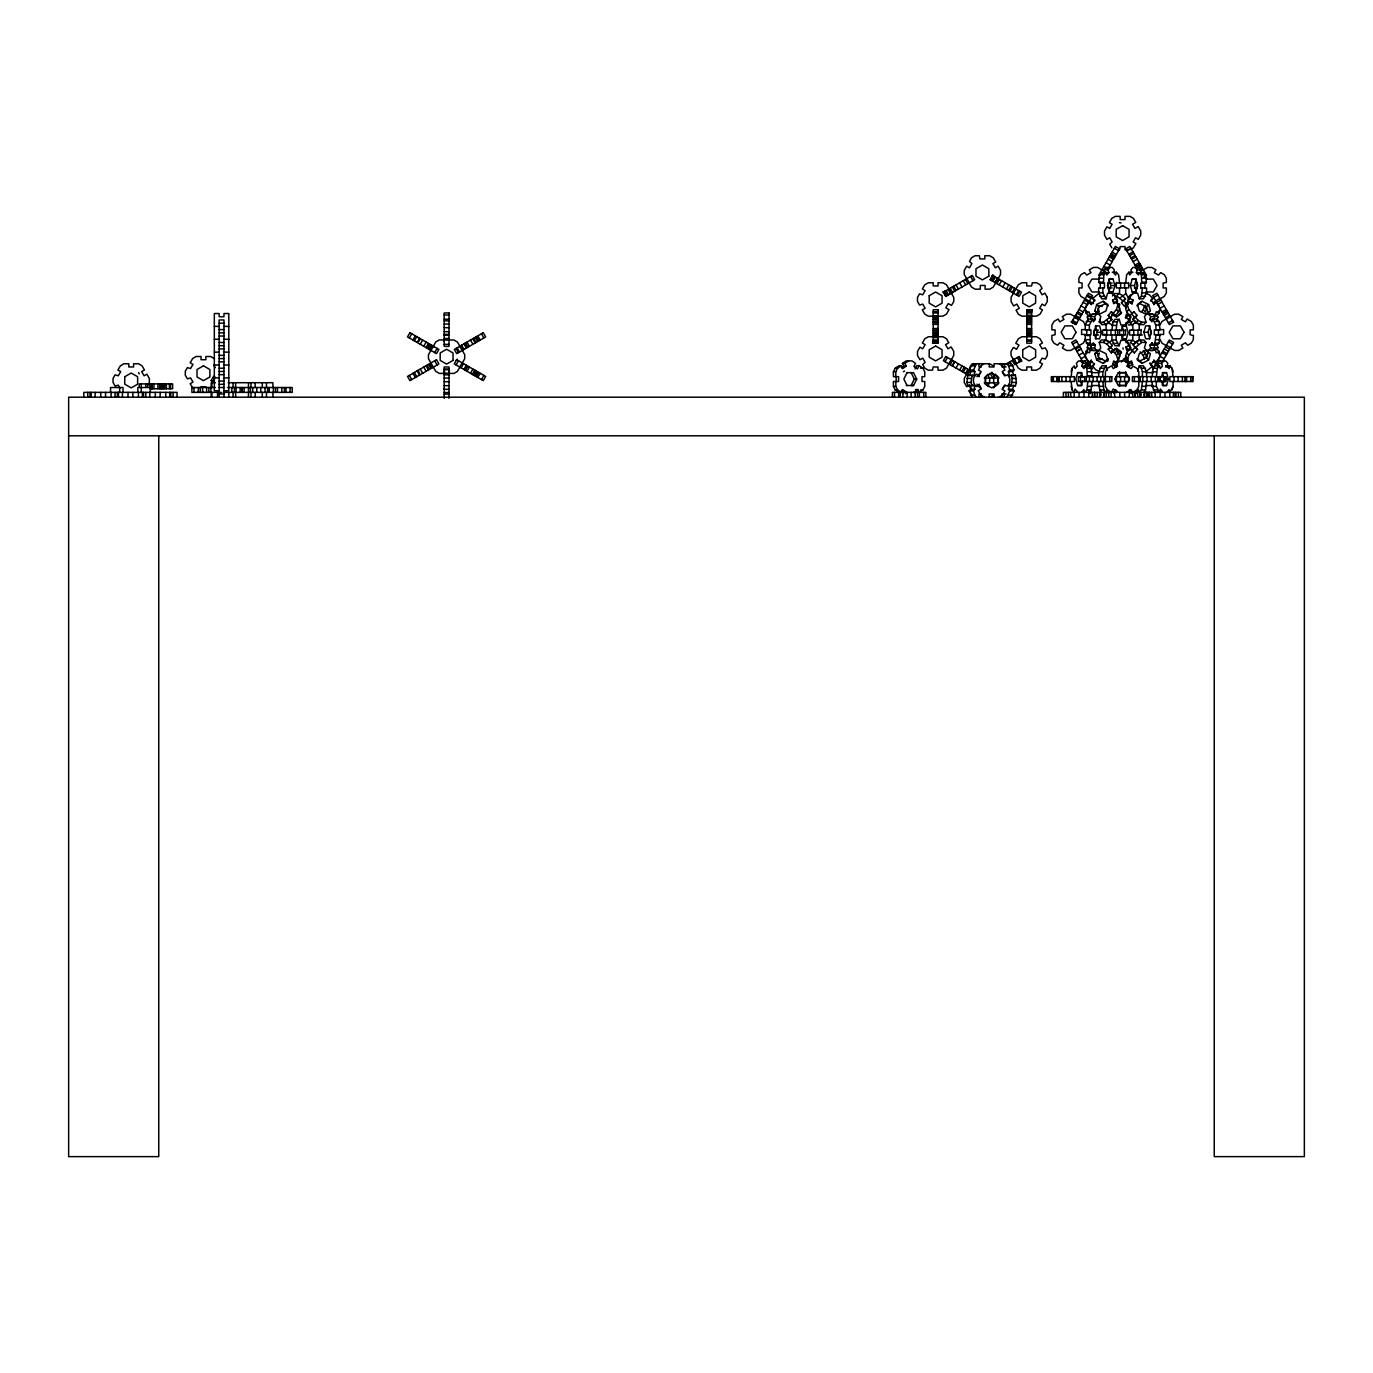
<?xml version="1.0" encoding="UTF-8"?>
<svg xmlns="http://www.w3.org/2000/svg" width="1373" height="1373" viewBox="0 0 1373 1373"><rect width="100%" height="100%" fill="white"/><g stroke="black" fill="none" stroke-linecap="round" stroke-linejoin="round"><path stroke-width="1.5" d="M1116.3 283.902L1116.403 282.306M1131.678 391.992L1131.215 393.673L1131.695 391.992L1129.584 389.572L1128.778 392.369L1129.619 389.572M1100.013 319.394L1099.876 322.192L1103.514 322.192L1109.727 317.317L1108.2 315.378L1111.323 311.757L1115.425 315.567L1118.566 311.946L1119.613 308.324L1116.472 302.283L1113.657 303.673L1112.611 300.052L1115.425 298.662L1117.519 301.082L1114.704 302.472L1112.611 300.052M1071.146 376.631L1072.141 368.29L1074.287 365.819L1075.093 368.599L1077.187 366.179L1076.381 363.399L1078.474 360.979L1084.739 360.979L1086.832 363.399L1086.026 366.179M1111.924 330.172L1112.919 321.814L1115.065 319.343L1119.235 319.343L1120.849 324.938L1125.036 324.938L1129.739 320.698L1130.837 316.871L1127.576 315.258L1125.482 317.678L1128.743 319.291L1130.837 316.871M1116.112 330.172L1117.107 321.814L1119.235 319.343M1152.17 376.631L1153.166 368.29L1155.311 365.819L1159.481 365.819L1160.288 368.599L1162.382 366.179L1161.575 363.399L1163.669 360.979M1156.358 376.631L1157.353 368.29L1159.481 365.819M1086.026 391.992L1081.838 391.992L1083.932 389.572L1084.739 392.369L1086.884 389.898L1087.879 381.505M1088.926 392.369L1091.054 389.898L1092.05 381.505M1127.782 300.876L1129.876 298.456L1133.137 300.069L1131.043 302.489L1127.782 300.876L1128.795 297.375L1133.377 293.238L1137.651 293.238L1139.264 298.816L1141.392 296.345L1142.387 287.952M1139.264 298.816L1143.434 298.816L1146.575 292.827L1146.575 287.952L1140.757 287.952M1169.796 397.192L1169.796 392.369L1173.074 386.379L1173.074 381.505M972.307 397.175L969.338 390.91L973.526 390.91L974.916 389.297L973.714 385.109L967.948 386.088L966.901 382.449L967.948 374.812L973.714 375.79L974.916 371.602L973.526 370.006L969.338 370.006L970.557 365.819L972.359 363.725L983.84 363.725M969.338 370.006L970.728 371.602L969.527 375.79L968.686 374.812M972.135 386.088L971.089 382.449L972.135 374.812M973.526 370.006L976.546 363.725M989.246 382.449L988.079 386.482L986.466 384.629M994.086 378.45L995.322 374.177L996.712 375.79M999.493 363.725L1010.957 363.725L1012.776 365.819L1013.978 370.006L1009.807 370.006L1008.4 371.602L1009.618 375.79L1015.368 374.812L1016.415 382.449L1015.368 386.088L1009.584 385.109L1008.383 389.297L1009.807 390.91L1013.978 390.91L1011.026 397.175M1006.838 397.175L1009.807 390.91M1011.197 386.088L1012.244 378.45L1011.197 374.812M1013.978 390.91L1012.587 389.297L1013.789 385.109L1014.63 386.088M1071.146 371.74L1072.141 368.29M1092.479 319.034L1088.291 319.034L1085.168 325.075L1089.338 325.075L1092.479 319.034L1093.286 321.831L1095.379 319.411L1094.573 316.631L1096.701 314.16L1098.743 314.211L1100.82 316.614L1099.55 321.093L1101.953 324.612L1105.591 324.612L1111.821 319.737L1109.401 316.219M1117.519 301.082L1116.455 297.375L1111.77 293.238L1107.616 293.238L1105.986 298.816L1101.798 298.816L1098.657 292.827L1098.657 287.952L1104.458 287.952L1104.458 283.113L1098.657 282.392L1099.67 274.737L1101.489 272.626L1108.869 272.626L1108.08 269.846L1110.156 267.426M1103.48 283.113L1103.841 274.737L1105.66 272.626L1106.792 275.046L1108.869 272.626M1080.448 377.472L1081.838 372.649L1077.651 372.649L1075.797 379.085L1077.651 385.521L1081.375 385.521L1082.765 380.681M1074.167 392.232L1075.093 389.005L1077.187 391.408M1087.227 376.665L1086.884 368.29L1085.065 366.179L1083.932 368.599L1081.838 366.179L1082.645 363.399L1080.551 360.979M1096.358 312.014L1099.447 314.16L1105.969 310.933L1107.822 304.497L1103.171 301.288L1096.684 304.497L1094.813 310.933L1096.907 313.353L1097.834 310.126M1099.189 371.379L1095.637 369.663L1092.445 365.956L1094.453 364.566L1091.312 360.945L1089.304 362.335L1086.163 358.696L1085.116 355.092L1086.232 351.265L1088.308 348.862L1091.569 350.475M1090.025 349.257L1087.21 347.85L1088.274 344.16M1095.843 325.882L1093.989 332.3L1095.843 338.753M1089.99 334.72L1090.334 343.113L1092.153 345.224L1093.286 342.804L1095.379 345.207L1094.573 348.004L1096.684 350.441L1098.709 350.475L1100.837 348.004L1099.258 342.426L1101.352 340.006L1105.505 340.006L1109.092 341.74L1112.302 345.447L1108.2 349.257L1111.323 352.861L1115.425 349.068L1118.566 352.689L1119.613 356.311L1116.472 362.335L1113.657 360.945L1112.611 364.566L1115.271 366.505L1117.365 364.102L1116.455 367.243M1110.74 285.533L1108.886 291.968L1113.074 291.968L1114.927 285.533L1113.057 279.097L1108.886 279.097L1110.74 285.533L1114.927 285.533M1097.233 332.3L1095.379 338.753L1099.567 338.753L1101.421 332.3L1099.567 325.882L1095.379 325.882L1097.233 332.3L1101.421 332.3M1112.25 272.266L1116.438 272.266L1115.631 275.046L1113.537 272.626L1114.344 269.846L1112.25 267.426L1105.986 267.426L1103.892 269.846L1104.699 272.626M1098.349 356.517L1099.344 353.067M1113.331 313.147L1116.472 309.526L1117.519 305.904M1130.322 285.533L1132.176 279.097L1136.363 279.097L1134.493 285.533L1136.346 291.968L1132.176 291.968L1130.322 285.533L1134.493 285.533M1139.641 324.612L1132.948 319.188L1137.05 315.378L1133.909 311.757L1129.807 315.567L1126.667 311.928L1125.637 308.324L1128.829 302.077L1132.09 303.69L1133.137 300.069M1129.619 295.452L1128.692 298.679L1125.671 292.878L1125.671 287.952M1141.752 283.113L1141.392 274.737L1139.573 272.626L1138.457 275.046L1136.363 272.626L1137.17 269.846L1135.076 267.426M1125.637 308.324L1128.829 302.077M1129.876 298.456L1130.889 294.955M1121.209 330.996L1122.616 326.173L1126.323 326.173L1128.177 332.609L1126.323 339.045L1122.136 339.045L1123.543 334.223M1125.482 317.678L1126.529 314.057L1129.79 315.67L1133.909 311.757M1104.218 393.673L1104.699 391.992M1111.924 335.029L1111.924 339.972L1114.945 345.756L1119.115 345.756L1120.849 340.315L1125.122 340.315L1129.739 344.537L1130.768 348.124L1127.954 349.531L1125.86 347.112L1128.675 345.721L1130.768 348.124M1140.551 272.626L1141.341 269.846L1139.264 267.426L1132.982 267.426L1130.906 269.846L1131.695 272.626L1129.619 275.046L1128.812 272.266L1132.982 272.266M1127.645 323.118L1128.743 319.291M1108.389 393.673L1108.869 391.992L1106.792 389.572L1105.986 392.369L1103.892 389.949L1102.845 381.505M1143.314 309.749L1144.31 306.299L1146.386 308.702L1145.391 312.152L1143.314 309.749L1141.289 312.083M1143.829 332.3L1145.683 325.882L1149.853 325.882L1148 332.3L1149.853 338.753L1145.683 338.753L1143.829 332.3L1148 332.3M1155.259 334.72L1160.082 335.458L1154.281 334.72L1154.281 329.898L1160.082 329.898L1159.035 321.454L1156.941 319.034L1152.754 319.034L1151.964 321.831L1149.87 319.411L1150.677 316.631L1148.532 314.16L1146.489 314.211L1144.413 316.614L1146.009 322.192L1143.915 324.612L1139.693 324.612L1136.158 322.878M1137.668 371.397L1139.281 365.836L1143.452 365.836L1146.575 371.74L1146.575 376.665M1132.622 364.566L1130.528 362.146L1127.714 363.536L1129.807 365.956L1132.622 364.566L1131.575 360.945L1128.76 362.335L1126.684 359.915L1125.62 356.293L1126.684 352.689L1129.996 348.862L1134.407 352.878L1137.548 349.257L1133.12 345.241L1136.158 341.74L1139.641 340.006L1143.915 340.006L1146.009 342.426L1144.395 348.004L1146.541 350.475L1152.736 350.441L1154.847 348.004L1154.041 345.207M1148.532 314.16L1152.719 314.16L1154.847 316.631L1154.041 319.411L1149.87 319.411M1149.407 338.753L1151.26 332.3L1149.407 325.882M1156.958 320.475L1158.023 316.768L1155.208 315.378L1156.255 311.757L1159.069 313.147L1160.116 309.509L1159.069 305.904L1155.757 302.077L1153.423 303.69M1136.878 358.782L1139.985 360.927L1146.472 357.701L1148.343 351.282L1146.936 356.105M1148.566 360.121L1150.42 353.685L1145.769 350.475L1139.281 353.685L1137.41 360.121L1142.061 363.347L1148.566 360.121L1146.472 357.701M1136.844 393.673L1136.363 391.992L1138.457 389.572L1139.264 392.369L1141.341 389.949L1142.387 381.505M1146.541 350.475L1148.566 350.441L1150.677 348.004L1149.836 345.207L1151.964 342.804L1153.08 345.224L1154.899 343.113L1155.894 335.458M1098.657 381.505L1099.704 389.949L1101.798 392.369L1143.434 392.369L1145.528 389.949L1146.575 381.505M1149.87 345.207L1157.267 345.224L1159.087 343.113L1159.91 334.446L1163.635 334.446L1163.635 329.623L1159.91 329.623M1159.018 351.265L1160.116 355.092L1159.069 358.713L1155.946 362.335L1153.921 360.945L1150.797 364.566L1152.325 366.505L1146.112 371.379M1161.455 377.472L1162.862 372.649L1166.569 372.649L1168.423 379.085L1166.569 385.521L1162.382 385.521L1163.789 380.681M1152.17 381.505L1152.17 386.431L1155.191 392.232L1159.361 392.232L1160.305 389.005L1162.382 391.408L1158.211 391.408M1166.072 366.179L1170.259 366.179L1169.127 368.599L1167.05 366.179L1167.839 363.399L1165.763 360.979L1159.481 360.979L1157.405 363.399L1158.194 366.179M1172.079 389.898L1173.074 386.431M1091.072 314.16L1088.257 315.567L1086.163 313.147L1085.116 309.509L1086.163 305.904L1089.476 302.077L1091.81 303.69L1094.95 300.069L1092.616 298.456L1099.138 293.238M1096.907 313.353L1098.778 306.917L1105.265 303.69L1108.371 305.836M1121.312 362.026L1124.453 358.404L1128.863 362.438L1127.714 358.696L1128.76 355.092L1132.073 351.265M1098.657 376.665L1098.657 371.74L1101.781 365.836L1105.969 365.836L1107.273 370.281L1106.775 368.616M1102.845 376.665L1102.845 371.74L1105.969 365.836M907.072 372.649L903.846 379.102L907.072 385.521M915.105 368.908L916.718 365.681L919.138 365.681L922.965 368.221L924.767 371.826L924.767 376.665L921.987 376.665L921.987 381.505L924.767 381.505L924.767 386.431L922.999 389.932L919.344 392.369L919.361 397.192M903.005 393.673L903.846 391.992L906.249 391.992L905.408 393.673M919.138 365.681L917.524 368.908L913.903 366.488L915.516 363.261L912.015 360.927L906.146 360.927L902.456 363.399L903.846 366.179L906.249 366.179L904.858 363.399L902.456 363.399M911.088 372.649L914.315 379.085L911.088 385.538L913.508 385.538L916.735 379.085L913.508 372.649L906.798 372.649M898.834 392.369L895.213 389.949L893.394 386.328L893.394 381.505L898.594 381.505L898.594 376.665L893.394 376.665L893.394 371.74L895.213 368.221L898.8 365.836L901.22 365.836L902.61 368.616L906.249 366.179M895.814 376.665L895.814 371.74L897.616 368.221L901.22 365.836M1073.24 319.394L1072.296 321.093L1076.483 323.496M1085.322 339.543L1083.246 343.164L1070.597 350.475L1066.564 350.441L1062.342 348.004L1063.938 345.207L1059.767 342.804L1057.519 345.224L1053.88 343.113L1051.89 339.663L1051.89 335.458L1055.099 334.72L1055.099 329.898L1051.89 329.898L1051.89 325.075L1053.983 321.454L1058.154 319.034L1059.767 321.831L1063.938 319.411L1062.342 316.631L1066.615 314.16L1070.7 314.211L1074.853 316.614M147.803 385.161L149.348 382.466L149.348 378.467L146.877 374.194L144.096 375.807L141.659 371.602L144.457 369.989L142.054 365.836L138.553 363.742L133.61 363.742L133.61 366.969L128.787 366.969L128.787 363.742L123.965 363.742L120.343 365.836L117.924 370.024L120.704 371.62L118.301 375.807L115.143 374.829L113.032 378.467L113.032 382.466L115.143 386.105L118.301 385.127L119.897 387.907M212.884 381.471L214.497 378.673M409.326 337.93L411.728 333.759M412.947 340.023L415.35 335.853M414.337 340.83L416.74 336.642M417.117 342.443L419.52 338.256M418.765 341.534L420.361 338.736M420.258 344.245L422.678 340.075M423.725 346.253L426.128 342.066M428.445 343.404L426.025 347.575L426.866 348.073L429.286 343.885M427.209 348.261L429.629 344.091M428.427 348.965L430.847 344.777M429.217 349.428L431.637 345.241M429.646 349.669L432.066 345.498M433.456 346.288L428.462 354.629L428.445 358.679L435.739 371.328L439.36 373.405L444.457 373.405L444.457 369.68L449.28 369.68L449.28 373.405L453.948 373.405L457.398 371.414L459.869 367.123M434.692 352.586L437.112 348.399M456.093 364.943L458.513 360.756M459.715 367.037L462.135 362.85M462.306 362.918L464.692 358.765L464.743 354.68L462.289 350.407M461.105 367.844L463.525 363.656M463.885 369.44L466.305 365.252M464.726 369.921L467.146 365.75M465.55 370.401L467.97 366.213M467.043 371.259L469.446 367.072M470.493 373.25L472.913 369.08M472.381 374.348L474.783 370.161M475.212 370.401L472.81 374.589L473.651 375.069L476.053 370.899M473.994 375.275L476.397 371.088M475.195 375.979L477.615 371.791M476.431 376.683L478.834 372.495M477.804 377.506L480.224 373.302M481.477 379.6L483.88 375.413M990.379 279.835L992.799 275.647M945.053 361.683L947.473 357.512M991.838 280.676L994.241 276.488M992.902 281.276L995.322 277.071L993.623 276.127M994.979 282.495L997.399 278.307M995.253 282.649L997.673 278.462M948.76 363.828L951.18 359.64M948.897 363.914L946.443 368.187L942.925 370.178L938.051 370.178L938.051 366.969L933.211 366.969L932.473 370.178L928.285 370.178L924.818 368.187L922.725 364.549L925.145 362.3L922.725 358.13L919.944 359.726L917.524 355.556L917.524 351.368L919.944 347.197L922.725 348.793L925.145 344.623L922.364 343.01L924.818 338.736L928.388 336.745L942.976 336.745L946.443 338.736L948.76 342.769L945.534 344.64L947.954 348.811L951.18 346.957L953.737 351.368L953.737 355.538L951.317 359.726M995.682 282.889L993.211 287.163L989.761 289.171L985.093 289.171L985.093 285.447L980.271 285.447L980.271 289.171L975.173 289.171L971.552 287.094L969.132 282.889M998.12 278.685L1000.505 274.531L1000.557 270.447L998.102 266.173L995.305 267.786L992.902 263.599L995.682 261.986L993.263 257.815L989.641 255.721L984.819 255.721L984.819 258.931L979.996 258.931L979.258 255.721L975.053 255.721L971.603 257.712L969.51 261.351L971.912 263.599L969.51 267.786L966.712 266.173L964.275 270.395L964.258 274.428L966.712 278.719M996.094 283.13L998.497 278.942M950.15 364.634L952.587 360.464M996.935 283.61L999.338 279.44M952.175 365.802L954.595 361.614M952.381 365.922L954.801 361.734M999.166 284.898L1001.569 280.727M956.003 368.015L958.423 363.828M1002.788 286.991L1005.19 282.804M959.624 370.092L962.044 365.922M1006.392 289.085L1008.812 284.898M961.855 371.379L964.258 367.209M1008.606 290.355L1011.043 286.185M963.245 372.186L965.648 368.015M1010.013 291.179L1012.433 286.991M965.476 373.473L967.879 369.303M1012.244 292.449L1014.664 288.279M966.317 373.954L968.72 369.783M966.695 374.228L964.309 378.382L964.258 382.466L966.712 386.74L969.51 385.127L971.123 387.907M969.132 370.024L971.603 365.733L975.053 363.742M967.141 374.434L969.561 370.264M1016.277 294.783L1018.697 290.613M1017.342 295.401L1019.761 291.213M993.692 387.907L995.305 385.127M1098.657 275.424L1115.391 246.453L1119.561 248.873L1108.08 268.782L1103.892 266.362M1086.06 306.917L1075.848 324.612L1071.661 322.192L1088.377 293.238L1092.565 295.641L1086.524 306.093M1119.476 249.817L1120.214 246.591L1125.036 246.591L1125.036 249.817L1128.28 249.817M1089.99 393.673L1090.951 391.992L1088.171 390.378M1118.411 372.649L1114.687 379.085L1118.394 385.521L1125.826 385.521L1129.55 379.085L1125.826 372.649L1118.411 372.649L1125.826 372.649M1152.685 368.977L1169.401 340.006L1173.572 342.426L1162.09 362.335M1144.962 391.992L1144.001 395.149M456.231 360.361L457.209 359.091M992.044 276.127L993.022 274.857M969.492 385.109L968.686 386.088L969.527 385.109L970.728 389.297L969.304 390.91M977.044 386.637L979.189 384.165M976.941 376.734L980.15 373.01M986.603 375.79L988.011 374.177L989.246 378.45M996.867 384.629L995.253 386.482L994.086 382.449M1008.4 371.602L1012.587 371.602L1013.978 370.006M1003.165 387.89L1005.311 385.401M1014.63 374.812L1013.789 375.79L1012.587 371.602M1087.365 317.317L1088.326 316.219M1095.379 319.411L1091.192 319.411L1090.385 316.631L1092.53 314.16L1096.701 314.16M1128.812 272.266L1126.667 274.737L1125.671 283.078M1112.49 295.967L1114.584 293.547L1118.858 293.547L1122.41 295.367L1125.534 298.954L1121.432 302.764L1124.59 306.419L1128.692 302.609L1124.59 306.419M1118.858 293.547L1116.764 295.967L1123.44 301.373M1120.317 297.769L1125.997 293.53M1140.791 287.952L1140.757 283.113L1145.94 283.113L1146.575 278.187L1143.76 272.626L1138.938 273.364M1121.432 302.764L1125.534 298.954M1111.323 311.757L1113.417 314.16L1110.276 317.781L1111.495 318.622M1085.322 329.623L1081.598 329.623L1081.598 334.446L1085.322 334.446L1085.168 339.663L1087.982 345.224L1092.805 344.486M1133.377 293.238L1128.795 297.375M1086.163 351.471L1088.257 349.068L1091.072 350.458M1111.546 314.468L1116.438 316.888L1121.621 312.323M1085.116 355.092L1087.21 352.689M1126.667 311.928L1128.76 309.509L1127.714 305.904M1099.258 342.426L1103.411 342.426L1105.505 340.006M1094.813 353.685L1099.464 350.475L1105.969 353.685L1107.822 360.121L1103.188 363.347L1096.684 360.121L1094.813 353.685L1096.907 351.265L1097.834 354.491M1136.878 305.836L1142.061 301.288L1148.566 304.497L1150.42 310.933L1145.786 314.16L1139.281 310.933L1137.428 304.497L1142.061 301.288M1089.304 362.335L1091.398 359.915M1103.411 342.426L1106.998 344.16L1109.092 341.74L1105.591 340.006M1092.05 376.631L1091.054 368.29L1089.235 366.179L1084.413 366.917M1125.036 324.938L1129.739 320.698M1096.684 360.121L1098.76 357.701L1105.282 360.927L1108.371 358.782M1092.445 365.956L1094.521 363.536M1132.948 319.188L1137.05 315.378M1108.2 349.257L1112.302 345.447M1150.711 301.082L1152.805 298.662L1149.596 294.955L1146.009 293.238M1148.326 313.353L1146.489 306.917L1148.566 304.497M1128.074 324.903L1132.279 324.903L1138.251 320.475L1141.787 322.192L1146.009 322.192M1111.323 352.861L1115.425 349.068M1153.663 304.497L1155.757 302.077M1091.415 376.665L1092.05 375.927L1087.879 375.927M1153.852 304.703L1155.946 302.283L1153.921 303.673L1150.797 300.052L1152.805 298.662M1103.188 363.347L1105.282 360.927M1139.693 324.612L1141.787 322.192M1125.997 342.735L1128.074 340.332L1132.365 340.332L1135.917 342.134L1133.823 344.554L1130.271 342.735L1132.365 340.332M1117.519 358.713L1116.472 355.092L1118.566 352.689M1112.611 364.566L1114.704 362.146L1116.403 362.987L1117.124 363.811L1115.03 366.231M1158.023 311.946L1160.116 309.509M1116.472 362.335L1118.566 359.915L1121.072 351.574L1116.421 348.347L1111.564 350.767M1159.069 313.147L1156.976 315.567L1154.161 314.16M1114.31 365.407L1116.403 362.987M1134.407 352.878L1132.313 350.475L1135.454 346.854L1137.548 349.257M1135.214 347.644L1141.735 342.426L1146.009 342.426M1145.391 353.084L1146.386 356.534L1144.31 358.954L1143.314 355.504L1145.391 353.084L1143.263 350.613M1139.212 397.243L1141.032 395.149L1140.551 391.992L1136.363 391.992M1167.05 391.992L1169.127 389.572L1169.933 392.369M1116.438 316.888L1121.072 313.662L1118.566 304.703L1116.472 302.283M1145.769 314.16L1148.875 312.014M904.858 363.399L908.566 360.927M901.409 367.81L903.846 366.179M919.344 392.369L917.953 389.572L914.332 391.992L915.173 393.673M464.709 343.404L463.885 343.919L466.305 348.09M1018.715 362.335L1020.379 361.339M999.012 397.192L1002.496 395.132L1004.933 390.91L1002.153 389.314L1004.555 385.127L1007.713 386.105L1009.824 382.466L1009.824 378.467L1007.713 374.829L1004.555 375.807L1002.153 371.62L1004.933 370.024L1002.53 365.836L998.909 363.742L994.069 363.742L994.069 366.969L989.246 366.969L989.246 363.742M1126.718 250.675L1130.906 248.273M1128.795 254.28L1132.965 251.86M1129.601 255.67L1133.772 253.25M1130.906 257.918L1135.076 255.515M1131.695 259.308L1135.883 256.905M1133.034 261.625L1137.222 259.205M1135.025 265.075L1139.212 262.672M1135.883 266.568L1140.071 264.148M1136.123 266.963L1140.294 264.543M1136.363 267.392L1140.551 264.972M1141.22 266.156L1137.05 268.576L1125.671 248.873L1129.859 246.453L1146.575 275.424L1143.795 277.037M1139.607 269.777L1142.387 268.164M1140.534 271.391L1147.536 267.426L1151.724 267.426L1155.894 269.846L1154.281 272.626L1158.469 275.046L1160.717 272.626L1164.355 274.737L1166.346 278.187L1166.346 282.392L1163.137 283.113L1163.137 287.952L1166.346 287.952L1166.346 292.827L1164.355 296.345L1160.082 298.816M1004.59 364.875L1019.075 356.517L1021.478 360.687L1014.664 364.634L1012.244 360.447M971.912 389.314L969.132 390.91L971.552 395.098M1072.656 344.16L1076.844 341.74M1153.68 297.375L1157.851 294.955M1155.688 300.876L1159.876 298.456M989.761 397.192L993.211 395.201M1153.097 302.832L1155.894 301.219M1075.591 349.257L1079.779 346.837M1156.632 302.489L1160.803 300.052M1076.758 351.265L1080.946 348.862M1157.782 304.497L1161.97 302.077M1076.878 351.471L1081.066 349.068M1078.972 355.092L1083.16 352.689M1159.996 308.324L1164.167 305.904M1081.066 358.696L1085.254 356.311M1162.073 311.928L1166.261 309.526M1162.897 313.353L1167.084 310.933M1163.377 314.16L1167.548 311.757M1084.55 361.528L1087.33 359.915M1164.167 315.567L1168.354 313.147M1085.837 363.759L1088.617 362.146M1165.454 317.781L1169.642 315.378M1084.927 365.407L1089.098 362.987M1089.338 363.399L1092.187 361.751M1166.175 319.034L1161.901 321.505L1159.91 324.955L1155.894 325.075L1152.754 319.034M1170.397 316.614L1174.55 314.211L1178.618 314.16L1182.908 316.631L1181.295 319.411L1185.465 321.831L1187.079 319.034L1191.266 321.454L1193.36 325.075L1193.36 329.898L1190.134 329.898L1190.134 334.72L1193.36 335.458L1193.36 339.663L1191.352 343.113L1187.714 345.224L1185.465 342.804L1181.295 345.207L1182.908 348.004L1178.686 350.441L1174.636 350.475L1170.362 348.004M1166.261 319.188L1170.448 316.768M1089.578 363.811L1085.562 366.505L1089.75 364.102M1168.406 322.878L1172.576 320.475M1173.606 322.174L1169.401 324.612L1152.685 295.641L1156.855 293.238L1173.572 322.192M1137.548 376.665L1138.835 375.927L1138.835 371.74L1136.844 368.29L1133.206 366.179L1130.957 368.599L1126.77 366.179L1128.383 363.399L1124.195 360.979L1120.025 360.979L1115.837 363.399L1117.45 366.179L1113.263 368.599L1111.667 365.819L1107.393 368.29L1105.385 371.843L1105.385 386.431L1107.393 389.898L1111.426 392.232L1113.28 389.005L1117.468 391.408M1126.77 391.992L1130.957 389.572L1132.571 392.369L1136.844 389.898L1138.835 386.379L1138.663 376.665M1129.91 249.817L1133.429 247.827L1135.9 243.536L1133.12 241.94L1135.522 237.752L1138.32 239.365L1140.74 235.161L1140.723 231.007L1138.183 226.579L1134.956 228.45L1132.536 224.262L1135.763 222.409L1133.429 218.358L1129.979 216.368L1125.036 216.368L1125.036 219.594L1120.179 219.594L1120.179 216.368L1115.391 216.368L1111.821 218.358L1109.35 222.649L1112.13 224.245L1109.727 228.433L1106.93 226.82L1104.527 231.007L1104.527 235.178L1106.93 239.365L1109.727 237.752L1112.13 241.94L1109.727 244.188L1111.821 247.827M1086.163 313.147L1088.978 311.757L1090.025 315.378L1087.21 316.768L1088.274 320.475M1125.053 303.982L1129.928 301.579L1132.021 303.999M1125.997 322.501L1130.185 322.501L1133.823 320.681L1135.917 323.101M1108.835 342.117L1112.49 340.315M1100.545 359.675L1102.244 358.834M1115.271 352.38L1118.514 350.767L1121.621 352.912M1129.739 349.36L1126.907 350.75L1125.86 347.112M1154.71 349.257L1157.971 347.644L1156.958 344.16M1158.023 347.85L1155.208 349.257L1156.255 352.861L1159.069 351.471L1156.924 348.862L1153.663 350.475M1105.54 324.612L1109.092 322.878L1106.998 320.475M903.383 371.688L904.653 371.07M1139.744 340.006L1136.158 341.74L1138.251 344.16M1099.773 381.54L1100.734 381.505L1100.734 376.665M1185.929 381.505L1184.968 381.54L1184.968 376.665M1152.719 314.16L1146.489 314.211M1162.622 381.54L1164.561 381.505M1150.711 350.475L1152.736 350.441M1113.074 291.968L1109.35 291.968L1107.496 285.533L1109.35 279.097L1113.057 279.097M1103.892 269.846L1108.08 269.846M1137.17 269.846L1141.341 269.846M1136.363 272.626L1143.76 272.626M1101.644 272.815L1105.814 272.815M1139.418 272.815L1143.606 272.815M1106.295 273.364L1101.489 272.626M1099.67 274.737L1103.841 274.737M1141.392 274.737L1145.58 274.737M1098.657 278.187L1102.845 278.187M1142.387 278.187L1146.575 278.187M1145.923 279.097L1153.337 279.097L1157.061 285.533L1153.337 291.968L1145.906 291.968M1099.327 279.097L1091.895 279.097L1088.171 285.533L1091.895 291.968L1099.327 291.968M1098.657 282.392L1102.845 282.392M1142.387 282.392L1146.575 282.392M1098.829 282.563L1103 282.563M1142.233 282.563L1146.421 282.563M1112.147 283.078L1107.994 283.078L1107.994 287.918L1112.147 287.918M1137.016 283.078L1137.256 287.918L1134.304 287.918M1098.657 292.827L1102.845 292.827L1105.986 298.816M1142.387 292.827L1146.575 292.827M1099.67 296.345L1103.841 296.345M1141.392 296.345L1145.58 296.345M1026.764 310.058L1031.604 310.058M1026.764 311.019L1031.604 311.019L1031.638 312.958L1026.764 312.958M933.211 311.722L938.051 311.722M1026.764 311.722L1031.604 311.722M933.211 312.958L938.051 312.958M1098.743 314.211L1092.53 314.16M444.183 315.035L449.005 315.035M1026.764 315.361L1031.604 315.361M933.211 315.773L938.051 315.773M1026.764 315.687L1031.604 315.687M1026.764 316.648L1031.604 316.648M1090.385 316.631L1094.573 316.631M1150.677 316.631L1154.847 316.631M933.211 317.609L938.051 317.626M1026.764 317.609L1031.604 317.609M933.211 319.017L938.051 319.017M1026.764 319.017L1031.604 319.017M444.183 319.223L449.005 319.223M933.211 319.943L938.051 320.184M1026.764 320.184L1031.604 320.184M444.183 320.836L449.005 320.836M1086.215 321.454L1090.385 321.454M1154.847 321.454L1159.035 321.454M933.211 321.814L938.051 321.797M1026.764 321.797L1031.604 321.797M1112.919 321.814L1117.107 321.814M933.211 322.741L938.051 322.741M1026.764 322.741L1031.604 322.741M219.148 323.17L223.971 323.17M444.183 324.045L449.005 324.045M933.211 324.371L938.051 324.371M1026.764 324.371L1031.604 324.371M1111.924 325.367L1116.112 325.367M1126.323 326.173L1122.136 326.173L1123.543 330.996M214.325 326.396L219.148 326.396M223.971 326.396L228.81 326.396M444.183 327.684L449.005 327.684M933.211 328.542L938.051 328.525M1026.764 328.542L1031.604 328.542M219.148 329.606L223.971 329.606M1104.201 329.623L1106.072 329.623L1106.072 324.955M933.211 330.172L938.051 330.172M1026.764 330.172L1031.604 330.172M1098.434 330.189L1094.144 330.189L1094.144 335.012M1140.929 330.189L1129.619 330.189L1129.619 335.012L1142.387 335.012M1131.215 330.207L1132.828 329.469L1132.828 325.264M933.211 331.116L938.051 331.116M1026.764 331.099L1031.604 331.116M444.183 331.665L449.005 331.665M933.211 332.729L938.051 332.729M1026.764 332.729L1031.604 332.729M219.148 332.832L223.971 332.832M1026.764 332.97L1031.604 332.97M933.211 333.896L938.051 333.896M1026.764 333.879L1031.604 333.879M449.005 334.326L444.183 334.326L444.183 335.304L449.005 335.304M1104.201 334.446L1106.072 334.446L1106.072 339.543M1098.434 335.012L1093.44 335.012L1095.379 335.046M933.211 335.304L938.051 335.304M1026.764 335.287L1031.604 335.304M1085.322 335.269L1089.51 335.269M1155.74 335.269L1159.91 335.269M1089.338 335.458L1085.168 335.458L1090.951 334.72L1090.951 329.898L1085.168 329.898L1085.322 324.955L1083.331 321.505L1079.058 319.034M219.148 336.042L223.971 336.042M933.211 336.265L938.051 336.265M933.211 337.226L938.051 337.226M933.211 337.552L938.051 337.552M444.183 338.513L449.005 338.513M214.325 339.268L219.148 339.268M223.971 339.268L228.81 339.268M1085.168 339.663L1089.338 339.663M1155.894 339.663L1160.082 339.663L1161.987 343.164L1166.175 345.584M444.148 340.126L453.828 339.955L457.449 342.049L459.869 346.236M938.051 339.955L933.177 339.955L933.211 341.894L938.051 341.894M1026.764 339.955L1031.604 339.955M1111.924 339.972L1116.112 339.972L1119.115 345.756M933.211 341.173L938.051 341.173M1026.764 341.173L1031.604 341.173M219.148 342.478L223.971 342.478M933.211 342.855L938.051 342.855M1086.163 343.113L1090.334 343.113M1154.899 343.113L1159.087 343.113M1112.919 343.422L1117.107 343.422M444.183 344.348L449.005 344.348M1088.137 345.035L1092.324 345.035M1152.925 345.035L1157.096 345.035M1087.982 345.224L1095.379 345.207M219.148 345.704L223.971 345.704M1094.573 348.004L1090.385 348.004L1091.157 345.207L1090.385 348.004L1092.496 350.441L1094.521 350.475M1150.677 348.004L1154.847 348.004M219.148 348.914L223.971 348.914M1092.496 350.441L1098.709 350.475M214.325 352.14L219.148 352.14M223.971 352.14L228.81 352.14M219.148 355.35L223.971 355.35M219.148 358.576L223.971 358.576M1106.037 360.927L1108.028 360.927M219.148 361.786L223.971 361.786M1082.645 363.399L1086.832 363.399M1157.405 363.399L1161.575 363.399M214.325 365.012L219.148 365.012M223.971 365.012L228.81 365.012M970.557 365.819L974.727 365.819M1006.787 363.725L1008.589 365.819L1012.776 365.819M1165.763 365.819L1169.933 365.819L1172.079 368.29L1173.074 376.631M1081.838 366.179L1089.235 366.179M1084.893 366.368L1089.081 366.368M1165.917 366.368L1170.105 366.368M981.369 366.951L978.949 366.951L978.949 363.725M1006.134 366.951L1001.964 366.951L1001.964 363.725M1165.437 366.917L1169.624 366.917M219.148 368.221L223.971 368.221M895.213 368.221L897.616 368.221M920.545 368.221L922.965 368.221M1099.704 368.221L1103.892 368.221M1139.281 365.836L1141.341 368.221L1145.528 368.221M1086.884 368.29L1091.054 368.29M1153.166 368.29L1157.353 368.29M444.183 369.045L449.005 369.045M219.148 371.448L223.971 371.448M970.728 371.602L974.916 371.602M893.394 371.74L895.814 371.74M1087.879 371.74L1092.05 371.74M1098.657 371.74L1102.845 371.74M1141.341 368.221L1142.387 371.74L1146.575 371.74M1152.17 371.843L1156.358 371.843M1091.895 372.649L1099.327 372.649M1145.923 372.649L1153.337 372.649M1166.569 372.649L1162.382 372.649L1163.789 377.472M444.183 373.233L449.005 373.233M219.148 374.657L223.971 374.657M444.183 374.846L449.005 374.846M1087.708 376.116L1091.895 376.116M214.325 377.884L219.148 377.884M223.971 377.884L228.81 377.884M444.183 378.056L449.005 378.056M984.235 378.038L999.098 378.038M966.901 378.45L971.089 378.45M1012.244 378.45L1016.415 378.45M914.315 379.085L916.735 379.085M1164.253 379.085L1168.423 379.085M219.148 381.093L223.971 381.093M444.183 381.694L449.005 381.694M966.901 382.449L971.089 382.449M1012.244 382.449L1016.415 382.449M215.424 382.707L211.202 382.707L211.202 387.529M228.158 382.707L272.918 382.707L272.918 387.529M984.235 382.861L999.098 382.861M219.148 384.32L223.971 384.32M444.183 385.676L449.005 385.676M1077.651 385.521L1081.838 385.521L1080.448 380.699M1118.394 385.521L1125.826 385.521M1145.923 385.538L1153.354 385.521M893.394 386.328L895.814 386.328L897.616 389.949L901.237 392.369L902.627 389.572L906.249 391.992M1087.879 386.379L1092.05 386.379M1098.657 386.328L1102.845 386.328M1142.387 386.328L1146.575 386.328M1152.17 386.431L1156.358 386.431L1159.361 392.232M201.042 386.74L205.881 386.74M215.338 387.529L191.877 387.529L191.877 392.369L221.379 392.369M219.148 387.529L223.971 387.529M227.558 387.529L292.209 387.529L292.209 392.369L223.233 392.369M149.897 388.731L172.638 388.731L172.638 383.891L139.205 383.891L139.205 387.117M449.005 389.314L444.183 389.314L444.148 388.353M970.728 389.297L974.916 389.297M1008.4 389.297L1012.587 389.297M917.953 389.572L915.534 389.572L916.924 392.369M895.213 389.949L897.616 389.949M920.579 389.932L922.999 389.932M1086.884 389.898L1091.054 389.898M1099.704 389.949L1103.892 389.949M1141.341 389.949L1145.528 389.949M1153.166 389.898L1157.353 389.898M219.148 390.756L214.325 390.756L214.325 313.525L219.148 313.525L219.148 316.734L223.971 316.734L223.971 313.525L228.81 313.525L228.81 390.756L223.971 390.756M444.183 392.524L449.005 392.524M219.148 393.965L223.971 393.965M1006.134 393.948L1001.964 393.948L1001.964 397.175M444.148 394.137L449.005 394.137M970.557 395.115L974.744 395.115L976.478 397.175M1008.589 395.115L1012.759 395.115M68.65 435.807L1304.35 435.807M1132.176 279.097L1135.883 279.097L1137.754 285.533L1135.883 291.968L1132.176 291.968M1126.323 339.045L1122.599 339.045L1121.209 334.223M1077.651 372.649L1081.375 372.649L1082.765 377.472M1166.569 385.521L1162.845 385.521L1161.455 380.699M906.266 385.521L913.508 385.538M1091.895 385.521L1099.327 385.538M1120.437 335.012L1122.376 335.046M1149.647 397.226L1147.965 397.192L1147.965 392.369M986.037 382.861L987.015 382.895M913.817 392.318L914.778 392.369M150.292 388.731L151.27 388.765L151.27 383.891M202.964 392.369L203.942 392.403M1119.407 222.701L1121.003 222.907M1030.814 309.646L1032.41 309.852M932.404 343.061L934 343.267M1139.968 303.69L1146.489 306.917M1102.244 306.419L1099.258 305.578L1098.349 308.719L1099.344 312.169M1125.053 361.236L1129.945 363.656M1087.279 347.644L1090.522 349.257L1089.493 352.878L1086.232 351.265M1108.852 323.153L1112.387 324.938M993.263 365.819L989.641 363.742L984.304 363.742L980.803 365.836L978.4 369.989L981.197 371.602L978.76 375.807L975.98 374.194L973.508 378.467L973.508 382.466L975.843 386.5L979.069 384.629L981.472 388.816L978.245 390.687L980.803 395.098L984.407 397.192M1114.344 248.273L1118.514 250.675M1112.13 252.1L1116.318 254.503M1111.203 253.713L1115.374 256.116M1110.74 254.503L1114.927 256.923M1110.036 255.721L1114.224 258.124M1109.35 256.905L1113.537 259.308M1108.028 259.205L1112.199 261.625M1106.037 262.672L1110.208 265.075M1105.969 272.438L1097.696 267.426L1093.526 267.426L1089.338 269.846L1090.951 272.626L1086.764 275.046L1084.516 272.626L1080.894 274.737L1078.886 278.187L1078.886 282.392L1082.113 283.113L1082.113 287.952L1078.886 287.952L1078.886 292.827L1080.894 296.345L1093.543 303.639M1087.382 294.955L1091.569 297.375M1168.406 341.74L1172.576 344.16M1086.764 296.019L1090.951 298.439M1166.381 345.241L1170.568 347.644M1084.447 300.052L1088.617 302.472M1165.454 346.854L1169.624 349.257M1164.287 348.862L1168.474 351.265M1083.16 302.283L1087.33 304.703M1162.897 351.265L1167.067 353.685M1081.066 305.904L1085.254 308.324M1162.09 352.689L1166.261 355.092M1078.972 309.526L1083.16 311.946M1159.996 356.293L1164.184 358.696M1077.685 311.757L1081.873 314.16M1076.878 313.147L1081.066 315.567M1157.902 359.915L1160.683 361.528M1075.591 315.378L1079.779 317.781M1075.11 316.219L1079.298 318.622M1153.045 361.751L1155.894 363.399M1155.809 363.536L1158.606 365.149M1074.63 317.043L1078.818 319.463M1074.475 317.317L1078.663 319.737M1072.656 320.475L1076.844 322.878M1071.815 321.917L1076.003 324.337M215.304 377.283L213.57 376.288L211.15 380.493L213.931 382.106L211.167 380.458M1116.455 297.375L1111.77 293.238M901.426 390.378L903.846 391.992M1113.417 314.16L1115.425 315.567M1091.312 303.673L1089.304 302.283L1091.398 304.703M1094.813 310.933L1099.464 314.16M1129.996 348.862L1132.313 350.475M1124.453 358.404L1126.77 360.018M1071.009 321.694L1072.296 322.672M1156.907 316.219L1157.868 317.317M1116.438 272.266L1118.566 274.737L1119.561 283.078M1123.509 300.344L1126.667 303.999M1128.76 309.509L1131.901 313.147M1135.042 316.768L1138.251 320.475M1131.815 314.16L1134.956 317.781M1157.267 345.224L1152.445 344.486L1151.964 342.804M1126.546 315.721L1127.593 316.923M1158.023 352.689L1160.116 355.092M1130.185 322.501L1132.279 324.903M1116.472 309.526L1118.566 311.946M1139.641 340.006L1141.735 342.426M1103.171 301.288L1105.265 303.69M1153.852 359.915L1155.946 362.335M1140.105 351.797L1143.314 355.504M1151.998 365.407L1149.922 362.987L1152.325 366.505M1108.2 315.378L1111.735 319.463M1150.145 363.811L1152.239 366.231M1109.727 317.317L1111.821 319.737M1092.616 298.456L1094.71 300.876M1096.684 304.497L1098.778 306.917M1125.122 340.315L1127.216 342.718M1089.476 302.077L1091.569 304.497M1139.985 360.927L1142.061 363.347M1103.514 322.192L1105.591 324.612M1126.684 352.689L1128.76 355.092M1099.79 321.917L1101.953 324.612M1085.116 309.509L1087.21 311.946M1125.62 356.293L1127.714 358.696M1116.421 348.347L1118.514 350.767M1110.276 346.837L1113.417 350.458M1106.998 344.16L1110.208 347.85M1113.331 351.471L1116.472 355.092M1071.146 381.505L1072.141 389.898L1074.287 392.369M1009.618 385.109L1010.459 386.088M977.044 374.263L979.189 376.734M976.941 384.165L980.168 387.89M1003.165 373.01L1005.311 375.498M1118.978 303.536L1119.887 304.823M1098.915 321.694L1099.55 322.672M1154.281 391.992L1155.259 393.673M1086.06 357.701L1075.848 340.006L1071.661 342.426L1083.16 362.335M1086.524 358.525L1092.565 368.977M1100.271 391.992L1101.249 395.149M1018.8 356.671L1021.203 360.859M970.574 276.488L972.976 280.676M1017.342 357.512L1019.761 361.683M1014.201 359.331L1016.604 363.502M1013.909 359.486L1016.329 363.673M966.867 278.633L969.269 282.804M1013.497 359.726L1011.026 355.453L1011.026 351.471L1013.36 347.42L1016.586 349.291L1018.989 345.104L1015.78 343.25L1018.32 338.822L1021.924 336.745L1036.529 336.745L1040.013 338.788L1042.45 343.01L1039.67 344.623L1042.09 348.793L1045.248 347.832L1047.342 351.471L1047.342 355.453L1045.248 359.091L1042.09 358.13L1039.67 362.3L1042.45 363.914L1040.048 368.084L1036.426 370.178L1031.604 370.178L1031.604 366.969L1026.764 366.969L1026.764 370.178L1021.838 370.178L1018.32 368.084L1015.934 363.948M1013.085 359.966L1015.505 364.154M965.476 279.44L967.862 283.627M963.245 280.727L965.648 284.898M1010.013 361.734L1012.433 365.922M959.624 282.804L962.044 286.991M956.003 284.898L958.423 289.085M953.772 286.185L956.192 290.372M952.381 286.991L954.801 291.179M950.15 288.279L952.57 292.449M949.309 288.759L951.729 292.947M948.88 288.965L946.495 284.812L942.976 282.735L938.051 282.735L938.051 285.944L933.211 285.944L933.211 282.735L928.388 282.735L924.767 284.812L922.364 288.999L925.145 290.613L922.725 294.783L919.567 293.822L917.473 297.46L917.473 301.442L919.567 305.081L922.725 304.102L925.145 308.29L922.364 309.903L924.801 314.125L928.285 316.168L942.891 316.168L946.495 314.074L949.035 309.663L945.825 307.792L948.228 303.622L951.455 305.475L953.789 301.442L953.789 297.46L951.317 293.17M948.486 289.24L950.905 293.427M948.211 289.394L950.614 293.582M948.537 294.783L946.1 290.578L944.435 291.574L946.855 295.761M945.053 291.213L947.473 295.401M991.838 372.237L994.241 376.425L992.525 377.421L990.105 373.233M943.611 292.054L946.014 296.242M481.442 333.793L483.845 337.964M477.821 335.87L480.224 340.058M476.431 336.677L478.868 340.847M475.212 337.38L477.615 341.568M473.651 338.29L476.053 342.461M472.81 338.771L475.212 342.958M470.493 340.109L472.913 344.28M467.043 342.1L469.446 346.271M465.55 342.958L467.97 347.129M465.533 344.829L467.146 347.609M461.534 345.275L463.954 349.463M461.105 345.515L463.525 349.703M459.698 346.288L462.135 350.51M457.089 347.832L459.492 352.037M456.059 348.433L458.479 352.621M444.183 341.242L443.445 339.955L439.24 339.955L435.79 341.946L433.696 345.584L434.434 346.871M434.657 360.79L437.077 364.978M429.646 363.691L432.066 367.861M428.427 364.394L430.847 368.565M426.866 365.287L429.286 369.474M426.025 365.784L428.445 369.955M423.725 367.106L426.128 371.294M420.258 369.097L422.678 373.284M419.572 373.216L417.958 370.435L417.117 370.916L419.52 375.104M414.337 372.529L416.74 376.7M412.93 373.302L415.35 377.506M409.326 375.43L411.694 379.617M214.463 358.834L210.721 356.517L205.881 356.517L205.881 359.726L201.042 359.726L201.042 356.517L196.116 356.517L192.632 358.559L190.195 362.781L192.975 364.394L190.555 368.565L187.415 367.604L185.304 371.242L185.304 375.224L187.415 378.862L190.555 377.901L192.975 382.072L190.195 383.685L192.598 387.873M213.656 364.892L215.252 367.672M1021.169 359.966L1021.787 361.442M943.028 291.454L943.646 292.947M138.587 372.478L139.205 373.954M1145.322 304.995L1146.386 308.702M1114.361 294.955L1115.425 298.662M1127.645 342.117L1128.675 345.721M1127.714 363.536L1128.795 367.243M1116.438 392.369L1115.631 389.572L1113.537 391.992L1114.018 393.673M1096.907 351.265L1099.258 359.675M1008.589 365.819L1009.807 370.006M973.526 390.91L974.744 395.115M1071.146 386.379L1072.141 389.898M1172.079 368.29L1173.074 371.843M1122.977 347.884L1123.148 349.154M1214.247 435.807L1214.247 1156.632L1304.35 1156.632L1304.35 397.192L68.65 397.192L68.65 1156.632L158.753 1156.632L158.753 435.807M1192.519 376.665L1192.519 381.505M1190.751 376.665L1190.751 381.505M1186.581 376.665L1186.581 381.505M1182.393 376.665L1182.393 381.54M1180.694 397.192L1180.814 392.369L1144.395 392.369L1144.395 397.192M1178.12 376.665L1178.12 381.505M1178.377 392.369L1178.377 397.192M1175.957 392.369L1175.957 397.192M1175.151 392.369L1175.151 397.192M1174.035 376.665L1174.035 381.505M1173.4 392.369L1173.4 397.192M1165.523 376.665L1165.523 381.505M1164.956 392.369L1164.956 397.192M1163.841 376.665L1163.841 381.505M1160.202 376.665L1160.202 381.505M1160.134 392.369L1160.134 397.192M1159.893 376.665L1159.893 381.505M1158.932 376.665L1158.932 381.505M1158.469 329.898L1158.469 334.72M1157.954 376.665L1157.954 381.505M1156.358 381.505L1156.358 386.431M1155.894 325.075L1155.894 329.898M1155.397 376.665L1155.397 381.505M1155.191 392.369L1155.191 397.192M1151.707 392.369L1151.707 397.192M1151.209 376.665L1151.209 381.505M1150.608 330.189L1150.608 335.012M1149.647 392.369L1149.647 397.192M1149.27 392.369L1149.27 397.226M1147.021 376.665L1147.021 381.505M1146.85 392.369L1146.85 397.192M1146.489 392.369L1146.489 397.192M1144.962 283.113L1144.996 287.952M1142.851 376.665L1142.851 381.505M1142.387 371.74L1142.387 376.665M1140.397 392.369L1140.431 397.192M1140.276 376.665L1140.276 381.505M1139.178 324.955L1139.178 329.623L1141.032 329.623L1141.032 334.446L1139.178 334.446L1139.178 339.543M1137.977 330.189L1137.977 335.012M1137.651 392.369L1137.651 397.192M1135.231 392.369L1135.231 397.192M1134.87 392.369L1134.87 397.192M1134.39 376.665L1134.39 381.505M1133.806 330.189L1133.806 335.012M1132.828 335.029L1132.828 339.903M1132.759 392.369L1132.759 397.192M1129.293 392.369L1129.293 397.192M1125.671 371.826L1125.671 376.665M1125.671 381.505L1125.671 386.431M1124.607 283.078L1124.607 287.918M1124.607 376.7L1124.607 381.54M1124.641 392.369L1124.641 397.192M1123.612 330.189L1123.612 335.012M1120.625 283.078L1120.625 287.918M1120.625 376.7L1120.625 381.54M1119.819 392.369L1119.819 397.192M1119.561 287.952L1119.561 292.878M1119.561 330.189L1119.561 335.012M1119.561 371.826L1119.561 376.665M1119.561 381.505L1119.561 386.431M1117.708 330.189L1117.708 335.012M1116.112 335.029L1116.112 339.972M1115.391 330.189L1115.391 335.012M1114.704 392.369L1114.704 397.192M1110.963 330.189L1110.963 335.012M1111.1 392.369L1111.1 397.192M1109.779 376.665L1109.779 381.505M1108.68 392.369L1108.68 397.192M1106.81 330.189L1106.81 335.012M1106.26 392.369L1106.26 397.192M1104.115 392.369L1104.184 397.192M1103.943 376.665L1103.943 381.505M1103.789 392.369L1103.823 397.192M1102.845 287.952L1102.845 292.827M1100.236 283.113L1100.271 287.952M1099.842 392.369L1099.842 397.192M1099.619 397.192L1099.619 392.369L1063.406 392.369L1063.423 397.192M1097.199 392.369L1097.199 397.192M1097.096 376.665L1097.096 381.505M1094.796 392.369L1094.796 397.192M1094.418 392.369L1094.418 397.192M1093.114 376.665L1093.114 381.505M1092.324 392.369L1092.324 397.192M1089.476 376.665L1089.476 381.505M1089.338 325.075L1089.338 329.898M1088.755 392.369L1088.755 397.192M1086.764 329.898L1086.764 334.72M1086.266 376.665L1086.266 381.505M1084.653 376.665L1084.653 381.505M1083.966 392.369L1083.966 397.192M1080.482 376.665L1080.482 381.505M1079.109 392.369L1079.109 397.192M1074.167 392.369L1074.167 397.192M1070.717 392.369L1070.717 397.192M1070.099 376.665L1070.099 381.505M1068.383 392.369L1068.383 397.192M1066.049 376.665L1066.049 381.505M1065.963 392.369L1065.963 397.192M1061.827 376.665L1061.827 381.54M1059.252 376.665L1059.252 381.505L1058.291 381.505L1058.291 376.665M1057.33 376.665L1057.33 381.505M1057.004 376.665L1057.004 381.505M1053.366 376.665L1053.366 381.505M1051.701 376.665L1051.701 381.505M1004.367 363.725L1004.367 366.951M1004.367 393.948L1004.367 397.175M997.948 378.038L997.948 382.861M994.069 397.192L994.069 393.965L989.246 393.965L989.246 397.192M993.657 378.038L993.657 382.861M989.676 378.038L989.676 382.861M985.642 378.038L985.642 382.861M981.369 397.175L981.369 393.948L978.949 393.948L978.949 397.175M925.865 397.192L925.865 392.369L892.433 392.369L892.433 397.192M923.789 392.369L923.789 397.192M917.507 392.369L917.507 397.192M915.173 392.369L915.173 397.192M911.14 392.369L911.14 397.192M907.158 392.369L907.158 397.192M902.885 392.369L902.885 397.192M900.276 392.369L900.276 397.192M898.663 392.369L898.663 397.192M896.191 376.665L896.191 381.505M895.814 381.505L895.814 386.328M894.527 392.369L894.527 397.192M449.005 398.359L449.005 366.969L444.183 366.969L444.183 398.359M290.115 387.529L290.115 392.369M285.962 387.529L285.962 392.369M284.348 387.529L284.348 392.369M281.757 387.529L281.757 392.369M277.466 387.529L277.466 392.369M275.475 387.529L275.475 392.369M273.399 387.529L273.399 392.369M272.918 392.369L272.918 397.192M269.245 387.529L269.245 392.369M267.632 387.529L267.632 392.369M266.482 382.707L266.482 387.529M266.482 392.369L266.482 397.192M265.023 387.529L265.023 392.369M262.312 382.707L262.312 387.529M262.312 392.369L262.312 397.192M260.75 387.529L260.75 392.369M256.768 387.529L256.768 392.369M255.172 382.707L255.172 387.529M255.172 392.369L255.172 397.192M252.735 387.529L252.735 392.369M250.984 382.707L250.984 387.529M250.984 392.369L250.984 397.192M250.418 387.529L250.418 392.369M248.479 382.707L248.479 397.192M244.137 387.529L244.137 392.369M242.283 387.529L242.283 392.369M242.043 387.529L242.043 392.369M240.189 387.529L240.189 392.369M236.036 387.529L236.036 392.369M235.607 382.707L235.607 387.529M235.607 392.369L235.607 397.192M234.423 387.529L234.423 392.369M233.05 382.707L233.05 387.529M233.05 392.369L233.05 397.192M231.831 387.529L231.831 392.369M228.862 392.369L228.862 397.192M223.971 397.192L223.971 319.96L219.148 319.96L219.148 397.192M217.535 392.369L217.535 397.192M211.905 382.707L211.905 387.529M211.905 392.369L211.905 397.192M211.202 392.369L211.202 397.192M210.927 387.529L210.927 392.369M208.833 387.529L208.833 392.369M206.602 387.529L206.602 392.369M202.569 387.529L202.569 392.369M200.252 387.529L200.252 392.369M198.381 387.529L198.141 392.403M193.971 387.529L193.971 392.369M177.048 397.192L177.048 392.369L83.822 392.369L83.822 397.192M173.101 392.369L173.101 397.192M170.818 392.369L170.818 397.192M170.561 383.891L170.561 388.731M169.686 392.369L169.686 397.192M169.428 383.891L169.428 388.731M166.373 383.891L166.408 388.731M165.738 392.369L165.738 397.192M164.76 383.891L164.794 388.731M163.353 383.891L163.353 388.731M162.186 383.891L162.186 388.731M161.551 383.891L161.551 388.731M160.59 383.891L160.59 388.731M160.16 392.369L160.16 397.192M159.646 383.891L159.646 388.731M157.912 383.891L157.912 388.731M155.321 392.369L155.321 397.192M153.93 383.891L153.93 388.731M152.214 383.891L152.214 388.731M151.751 383.891L151.751 388.731M150.344 392.369L150.344 387.529L137.832 387.529L137.832 392.369M149.897 383.891L149.897 387.117M149.743 392.369L149.743 397.192M147.58 383.891L147.58 387.117M145.795 392.369L145.795 397.192M145.71 383.891L145.71 387.117M143.513 392.369L143.513 397.192M142.38 392.369L142.38 397.192M141.299 383.891L141.299 387.117M141.247 387.529L141.247 392.369M138.433 392.369L138.433 397.192M132.855 392.369L132.855 397.192M128.015 392.369L128.015 397.192M123.038 392.369L123.038 387.529L110.527 387.529L110.527 392.369M122.437 392.369L122.437 397.192M119.623 387.529L119.623 392.369M118.49 392.369L118.49 397.192M117.357 392.369L117.357 397.192M115.075 392.369L115.075 397.192M111.127 392.369L111.127 397.192M105.549 392.369L105.549 397.192M100.71 392.369L100.71 397.192M95.132 392.369L95.132 397.192M91.184 392.369L91.184 397.192M90.052 392.369L90.052 397.192M87.769 392.369L87.769 397.192M124.754 376.751L124.754 384.183L131.19 387.89L137.626 384.183L137.626 376.751L131.19 373.027L124.754 376.751M929.195 295.727L929.195 303.158L935.631 306.883L942.067 303.158L942.067 295.727L935.614 292.02L929.195 295.727M1022.748 349.755L1022.748 357.169L1029.201 360.893L1035.62 357.186L1035.62 349.755L1029.184 346.03L1022.748 349.755M1047.29 297.357L1047.29 301.545L1044.87 305.716L1042.09 304.102L1039.67 308.29L1042.45 309.903L1039.996 314.177L1036.426 316.168L1021.838 316.168L1018.371 314.177L1016.054 310.144L1019.281 308.273L1016.861 304.102L1013.634 305.956L1011.077 301.545L1011.077 297.375L1018.371 284.726L1021.89 282.735L1026.764 282.735L1026.764 285.944L1031.604 285.944L1032.342 282.735L1036.529 282.735L1039.996 284.726L1042.09 288.364L1039.67 290.613L1042.09 294.783L1044.87 293.17L1047.29 297.357M1076.037 332.3L1072.33 338.753L1064.882 338.753L1061.175 332.3L1064.882 325.882L1072.33 325.882L1076.037 332.3M1184.075 332.3L1180.351 338.753L1172.92 338.753L1169.195 332.3L1172.92 325.882L1180.351 325.882L1184.075 332.3M409.926 332.712L407.506 336.883L436.477 353.616L438.879 349.428L409.926 332.712M456.694 359.709L454.291 363.896L483.245 380.613L485.664 376.442L456.694 359.709M945.74 356.517L943.337 360.687L967.416 374.606L969.836 370.418L945.74 356.517M992.525 275.492L990.105 279.68L1019.075 296.396L1021.478 292.209L992.525 275.492M203.461 365.802L197.025 369.526L197.025 376.957L203.461 380.664L209.897 376.94L209.897 369.526L203.461 365.802M436.477 359.743L407.506 376.459L409.926 380.647L438.879 363.931L436.477 359.743M483.245 332.747L454.291 349.463L456.694 353.633L485.664 336.917L483.245 332.747M453.021 360.395L446.603 364.102L440.167 360.395L440.167 352.947L446.603 349.24L453.021 352.947L453.021 360.395M972.29 275.492L943.337 292.209L945.74 296.396L974.71 279.68L972.29 275.492M988.835 276.162L982.416 279.869L975.98 276.162L975.98 268.713L982.416 265.006L988.835 268.713L988.835 276.162M1122.633 225.67L1116.18 229.377L1116.18 236.808L1122.616 240.532L1129.052 236.808L1129.052 229.377L1122.633 225.67M935.631 346.03L929.195 349.755L929.195 357.169L935.631 360.893L942.067 357.169L942.067 349.737L935.631 346.03M1029.201 292.02L1022.748 295.727L1022.748 303.158L1029.184 306.883L1035.62 303.158L1035.62 295.727L1029.201 292.02M991.666 373.027L985.23 376.751L985.23 384.183L991.666 387.89L998.102 384.183L998.102 376.751L991.666 373.027M1128.657 283.078L1116.352 283.078L1116.352 287.918L1128.657 287.918L1128.657 283.078M938.051 309.732L933.211 309.732L933.211 343.181L938.051 343.181L938.051 309.732M1031.604 309.732L1026.764 309.732L1026.764 343.181L1031.604 343.181L1031.604 309.732M449.005 312.958L444.183 312.958L444.183 346.391L449.005 346.391L449.005 312.958M1125.603 330.189L1102.605 330.189L1102.605 335.012L1125.603 335.012L1125.603 330.189M1074.372 376.665L1051.375 376.665L1051.375 381.505L1074.372 381.505L1074.372 376.665M1111.821 376.665L1078.389 376.665L1078.389 381.505L1111.821 381.505L1111.821 376.665M1128.657 376.7L1116.352 376.7L1116.352 381.54L1128.657 381.54L1128.657 376.7M1165.831 376.665L1132.399 376.665L1132.399 381.505L1165.831 381.505L1165.831 376.665M1192.845 376.665L1169.882 376.665L1169.882 381.505L1192.845 381.505L1192.845 376.665M1140.105 397.192L1140.105 392.369L1140.053 397.192"/></g></svg>
